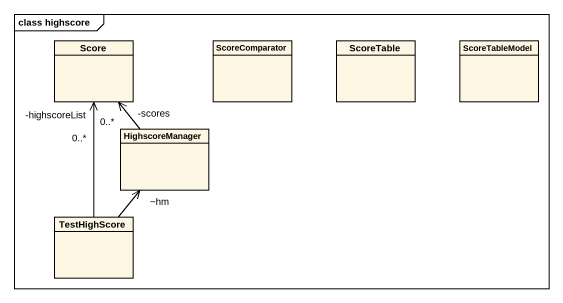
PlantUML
@startuml
mainframe class highscore
hide circle
hide empty members
class Score
class ScoreComparator
class ScoreTable
class ScoreTableModel
class HighscoreManager
class TestHighScore
HighscoreManager -up-> "-scores\n0..*" Score
TestHighScore -up-> "-highscoreList\n0..*" Score
TestHighScore -up-> "~hm" HighscoreManager
@enduml
